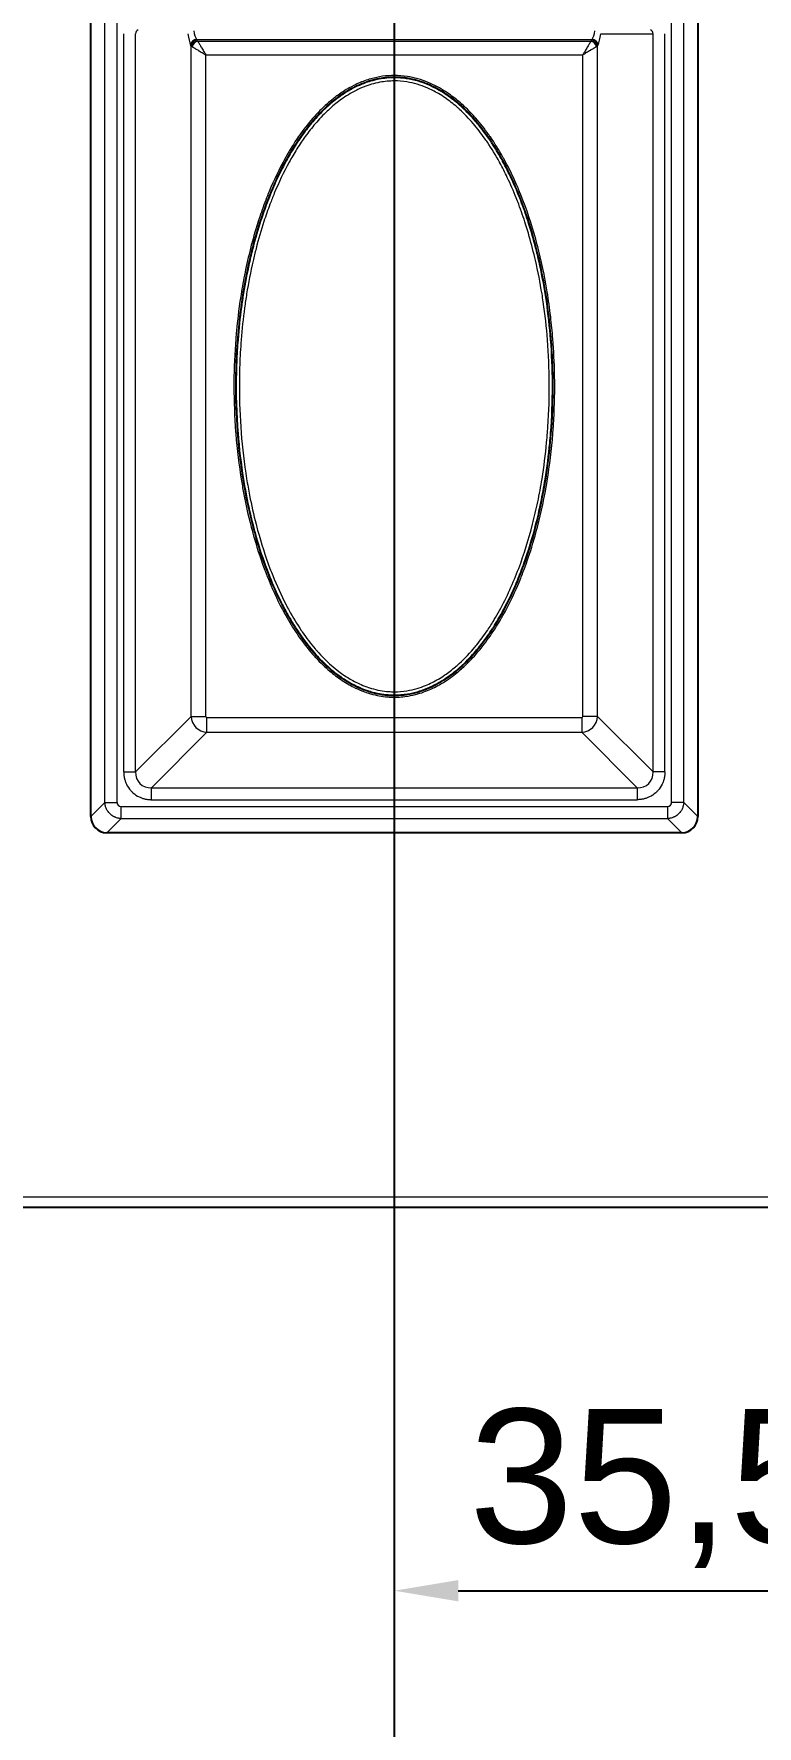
# Model space of a CAD drawing. Header units: millimetres. Extents: x 0 to 1486, y 0 to 1051.
# Drawn here: x 473.8 to 509.1, y 122.6 to 205.4 of the extents above; entities that cross this region are included whole.
import ezdxf

# ---------------------------------------------------------------- set-up
doc = ezdxf.new("R2010")
doc.units = ezdxf.units.MM
doc.header["$LTSCALE"] = 1.25
for name, color, linetype, lineweight, true_color in [('Bemaßungen(DIN)', 7, 'Continuous', 5, 0x262659), ('Sichtbare Kanten(DIN)', 7, 'Continuous', 25, 0x262659), ('Sichtbare tangentiale Kanten(DIN)', 7, 'Continuous', 15, 0x1a1a3e)]:
    doc.layers.add(name, color=color, linetype=linetype, lineweight=lineweight, true_color=true_color)
doc.styles.add('Aktuell-DINGroßer Text', font='arial.ttf')
doc.dimstyles.new('STANDARD-DIN', dxfattribs={"dimscale": 1.25, "dimtxt": 5.25, "dimasz": 2.5, "dimexe": 3.175, "dimexo": 0, "dimgap": 0.8, "dimtad": 1, "dimrnd": 1e-08, "dimtxsty": 'Aktuell-DINGroßer Text', "dimcen": 0.09, "dimdle": 10, "dimclrd": 256, "dimclre": 256, "dimclrt": 256, "dimazin": 2, "dimtfac": 0.666667, "dimtmove": 0, "dimatfit": 3, "dimfxl": 1, "dimtolj": 1, "dimlwd": 25, "dimlwe": 25, "dimarcsym": 0})

# ---------------------------------------------------------------- blocks, each defined once
blk = doc.blocks.new('_DotSmall')
at = {"color": 0, "linetype": 'ByBlock', "const_width": 0.5}
blk.add_lwpolyline([(-0.0625, 0, 1), (0.0625, 0, 1)], format="xyb", close=True, dxfattribs=at)
blk = doc.blocks.new('*D98')
at = {"layer": 'Bemaßungen(DIN)', "color": 250, "linetype": 'Continuous', "lineweight": 25, "true_color": 0x3f3f3f, "transparency": 16777216}
for p, q in [((457.888, 220.033), (457.888, 107.189)), ((491.388, 220.033), (491.388, 107.189)), ((457.888, 111.158), (488.263, 111.158))]:
    blk.add_line(p, q, dxfattribs=at)
at = {"layer": 'Bemaßungen(DIN)', "color": 250, "linetype": 'Continuous', "true_color": 0x3f3f3f, "transparency": 16777216}
blk.add_solid([(488.263, 111.679), (488.263, 110.637), (491.388, 111.158)], dxfattribs=at)
at = {"layer": 'Defpoints', "color": 0, "linetype": 'Continuous', "transparency": 16777216}
for p in [(457.888, 220.033), (491.388, 220.033), (491.388, 111.158)]:
    blk.add_point(p, dxfattribs=at)
at = {"layer": 'Bemaßungen(DIN)', "color": 250, "linetype": 'Continuous', "lineweight": 25, "true_color": 0x3f3f3f, "transparency": 16777216, "xscale": 3.125, "yscale": 3.125, "zscale": 3.125, "rotation": 180}
blk.add_blockref('_DotSmall', (457.888, 111.158), dxfattribs=at)
at = {"layer": 'Bemaßungen(DIN)', "color": 179, "linetype": 'Continuous', "lineweight": 25, "true_color": 0x262659, "transparency": 16777216, "insert": (460.557, 120.046), "char_height": 6.5625, "attachment_point": 1, "style": 'Aktuell-DINGroßer Text'}
blk.add_mtext('\\A1;33,5{\\H4.375;±0,1}', dxfattribs=at)
blk = doc.blocks.new('*D99')
at = {"layer": 'Bemaßungen(DIN)', "color": 250, "linetype": 'Continuous', "lineweight": 25, "true_color": 0x3f3f3f, "transparency": 16777216}
for p, q in [((491.388, 220.033), (491.388, 125.281)), ((526.888, 220.033), (526.888, 125.281)), ((494.513, 129.25), (523.763, 129.25))]:
    blk.add_line(p, q, dxfattribs=at)
at = {"layer": 'Bemaßungen(DIN)', "color": 250, "linetype": 'Continuous', "true_color": 0x3f3f3f, "transparency": 16777216}
for points in [[(494.513, 129.77), (494.513, 128.729), (491.388, 129.25)], [(523.763, 129.77), (523.763, 128.729), (526.888, 129.25)]]:
    blk.add_solid(points, dxfattribs=at)
at = {"layer": 'Defpoints', "color": 0, "linetype": 'Continuous', "transparency": 16777216}
for p in [(491.388, 220.033), (526.888, 220.033), (526.888, 129.25)]:
    blk.add_point(p, dxfattribs=at)
at = {"layer": 'Bemaßungen(DIN)', "color": 179, "linetype": 'Continuous', "lineweight": 25, "true_color": 0x262659, "transparency": 16777216, "insert": (495.045, 138.137), "char_height": 6.5625, "attachment_point": 1, "style": 'Aktuell-DINGroßer Text'}
blk.add_mtext('\\A1;35,5{\\H4.375;±0,1}', dxfattribs=at)

msp = doc.modelspace()

# ---------------------------------------------------------------- linework, layer by layer
at = {"layer": 'Sichtbare Kanten(DIN)'}
for p, q in [((476.538, 167.096), (476.538, 280.22)), ((506.238, 280.22), (506.238, 167.096)), ((505.45, 166.308), (477.326, 166.308)), ((209.138, 148.008), (1081.138, 148.008))]:
    msp.add_line(p, q, dxfattribs=at)
for centre, major_axis in [((477.351, 167.12), (-0.583, -0.583)), ((505.426, 167.12), (0.583, -0.583))]:
    msp.add_ellipse(centre, major_axis=major_axis, ratio=0.970288, start_param=5.512866, end_param=7.053504, dxfattribs=at)
at = {"layer": 'Sichtbare tangentiale Kanten(DIN)'}
for p, q in [((477.232, 167.79), (477.232, 279.527)), ((477.823, 167.79), (477.823, 279.527)), ((504.954, 167.79), (504.954, 279.527)), ((505.545, 167.79), (505.545, 279.527)), ((478.151, 169.279), (478.151, 205.361)), ((478.733, 169.279), (478.733, 205.361)), ((501.489, 205.361), (504.044, 205.361)), ((504.044, 169.279), (504.044, 205.361)), ((504.626, 169.279), (504.626, 205.361)), ((481.445, 204.778), (481.423, 204.82)), ((481.445, 171.991), (481.445, 204.778)), ((481.714, 205.09), (501.062, 205.09)), ((481.736, 205.047), (481.714, 205.09)), ((481.768, 205.004), (501.008, 205.004)), ((501.041, 205.047), (501.062, 205.09)), ((501.332, 204.778), (501.353, 204.82)), ((501.332, 171.991), (501.332, 204.778)), ((482.172, 204.33), (500.604, 204.33)), ((482.172, 171.991), (482.172, 204.33)), ((500.604, 171.991), (500.604, 204.33)), ((491.388, 203.325), (491.388, 203.249)), ((491.388, 203.249), (491.388, 203.213)), ((491.388, 203.213), (491.388, 203.059)), ((478.733, 169.279), (481.445, 171.991)), ((481.445, 171.991), (482.172, 171.991)), ((482.221, 171.942), (500.556, 171.942)), ((482.221, 171.215), (482.221, 171.942)), ((500.556, 171.942), (500.556, 171.215)), ((501.332, 171.991), (500.604, 171.991)), ((504.044, 169.279), (501.332, 171.991)), ((479.509, 168.503), (482.221, 171.215)), ((482.221, 171.215), (500.556, 171.215)), ((503.267, 168.503), (500.556, 171.215)), ((478.151, 169.279), (478.733, 169.279)), ((504.626, 169.279), (504.044, 169.279)), ((479.509, 167.921), (479.509, 168.503)), ((479.509, 168.503), (503.267, 168.503)), ((503.267, 168.503), (503.267, 167.921)), ((476.538, 167.096), (477.232, 167.79)), ((477.232, 167.79), (477.823, 167.79)), ((478.02, 167.593), (504.757, 167.593)), ((478.02, 167.002), (478.02, 167.593)), ((479.509, 167.921), (503.267, 167.921)), ((504.757, 167.593), (504.757, 167.002)), ((505.545, 167.79), (504.954, 167.79)), ((506.238, 167.096), (505.545, 167.79)), ((477.326, 166.308), (478.02, 167.002)), ((478.02, 167.002), (504.757, 167.002)), ((505.45, 166.308), (504.757, 167.002)), ((209.138, 148.508), (1081.138, 148.508))]:
    msp.add_line(p, q, dxfattribs=at)
for centre, major_axis, ratio, start_param, end_param in [((479.027, 205.361), (0.294, 0), 0.850826, 2.198862, 3.141444), ((481.554, 205.895), (-0.001, 1.197), 0.249407, 2.033422, 2.685728), ((481.846, 205.898), (0, 0.9), 0.332438, 2.027023, 2.68632), ((500.931, 205.898), (0, 0.9), 0.332438, 3.596865, 4.256163), ((501.223, 205.895), (0.001, 1.197), 0.249407, 3.597457, 4.249764), ((503.75, 205.361), (-0.294, 0), 0.850826, 3.141742, 4.084323), ((481.714, 204.82), (-0.267, -0.136), 0.876427, 4.292601, 5.756816), ((481.736, 204.778), (-0.267, -0.136), 0.876427, 4.292601, 5.756816), ((482.226, 204.831), (-0.803, 0), 0.281851, 0.234549, 0.438861), ((481.768, 204.734), (-0.212, -0.212), 0.822157, 4.024283, 5.400495), ((482.261, 205.099), (-0.539, 0), 0.439726, 0.219686, 0.413587), ((500.515, 205.099), (0.539, 0), 0.439726, 5.869599, 6.063499), ((501.008, 204.734), (0.212, -0.212), 0.822157, 0.88269, 2.258902), ((501.041, 204.778), (0.267, -0.136), 0.876427, 0.526369, 1.990584), ((501.062, 204.82), (0.267, -0.136), 0.876427, 0.526369, 1.990584), ((500.551, 204.831), (0.803, 0), 0.281851, 5.844325, 6.048636), ((482.224, 171.994), (0.566, -0.566), 0.950188, 3.956104, 5.468674), ((482.224, 171.994), (0.0375, 0.0375), 0.943242, 2.385308, 3.897877), ((500.553, 171.994), (-0.566, -0.566), 0.950188, 0.814511, 2.327081), ((500.553, 171.994), (-0.0375, 0.0375), 0.943242, 2.385308, 3.897877), ((479.593, 169.363), (0.65, 0.65), 0.870843, 2.385491, 3.897694), ((503.183, 169.363), (-0.65, 0.65), 0.870843, 2.385491, 3.897694), ((478.026, 167.796), (-0.146, -0.146), 0.970883, 5.512439, 7.053932), ((504.751, 167.796), (-0.146, 0.146), 0.970883, 2.370846, 3.912339)]:
    msp.add_ellipse(centre, major_axis=major_axis, ratio=ratio, start_param=start_param, end_param=end_param, dxfattribs=at)
for points, knots in [([(481.499, 204.734), (481.508, 204.729), (481.517, 204.723), (481.528, 204.717), (481.538, 204.711), (481.549, 204.705), (481.56, 204.698), (481.579, 204.687), (481.599, 204.675), (481.62, 204.662), (481.624, 204.66), (481.628, 204.657), (481.632, 204.654), (481.675, 204.629), (481.722, 204.601), (481.77, 204.572), (481.78, 204.566), (481.79, 204.56), (481.799, 204.554), (481.858, 204.519), (481.92, 204.482), (481.982, 204.444), (482.014, 204.425), (482.045, 204.407), (482.077, 204.387), (482.093, 204.378), (482.109, 204.368), (482.125, 204.359), (482.14, 204.349), (482.156, 204.34), (482.172, 204.33)], [0, 0, 0, 0, 0.0583903, 0.0583903, 0.0583903, 0.1166231, 0.1166231, 0.1166231, 0.213731, 0.213731, 0.213731, 0.233069, 0.233069, 0.233069, 0.4274621, 0.4274621, 0.4274621, 0.4661163, 0.4661163, 0.4661163, 0.6989275, 0.6989275, 0.6989275, 0.8156207, 0.8156207, 0.8156207, 0.8739806, 0.8739806, 0.8739806, 0.9322842, 0.9322842, 0.9322842, 0.9322842]), ([(481.768, 205.004), (481.774, 204.995), (481.779, 204.985), (481.785, 204.975), (481.792, 204.965), (481.798, 204.954), (481.805, 204.943), (481.816, 204.924), (481.828, 204.904), (481.841, 204.883), (481.843, 204.879), (481.846, 204.874), (481.848, 204.87), (481.874, 204.827), (481.902, 204.781), (481.931, 204.732), (481.937, 204.723), (481.943, 204.713), (481.949, 204.703), (481.984, 204.644), (482.021, 204.583), (482.058, 204.52), (482.077, 204.489), (482.096, 204.457), (482.115, 204.426), (482.125, 204.41), (482.134, 204.394), (482.144, 204.378), (482.153, 204.362), (482.163, 204.346), (482.172, 204.33)], [0, 0, 0, 0, 0.0583903, 0.0583903, 0.0583903, 0.1166231, 0.1166231, 0.1166231, 0.213731, 0.213731, 0.213731, 0.233069, 0.233069, 0.233069, 0.4274621, 0.4274621, 0.4274621, 0.4661163, 0.4661163, 0.4661163, 0.6989275, 0.6989275, 0.6989275, 0.8156207, 0.8156207, 0.8156207, 0.8739806, 0.8739806, 0.8739806, 0.9322842, 0.9322842, 0.9322842, 0.9322842]), ([(501.008, 205.004), (501.003, 204.995), (500.997, 204.985), (500.991, 204.975), (500.985, 204.965), (500.978, 204.954), (500.972, 204.943), (500.961, 204.924), (500.949, 204.904), (500.936, 204.883), (500.933, 204.879), (500.931, 204.874), (500.928, 204.87), (500.903, 204.827), (500.875, 204.781), (500.845, 204.732), (500.84, 204.723), (500.834, 204.713), (500.828, 204.703), (500.792, 204.644), (500.756, 204.583), (500.718, 204.52), (500.699, 204.489), (500.68, 204.457), (500.661, 204.426), (500.652, 204.41), (500.642, 204.394), (500.633, 204.378), (500.623, 204.362), (500.614, 204.346), (500.604, 204.33)], [0, 0, 0, 0, 0.0583903, 0.0583903, 0.0583903, 0.1166231, 0.1166231, 0.1166231, 0.2137311, 0.2137311, 0.2137311, 0.233069, 0.233069, 0.233069, 0.4274621, 0.4274621, 0.4274621, 0.4661163, 0.4661163, 0.4661163, 0.6989275, 0.6989275, 0.6989275, 0.8156207, 0.8156207, 0.8156207, 0.8739806, 0.8739806, 0.8739806, 0.9322842, 0.9322842, 0.9322842, 0.9322842]), ([(501.278, 204.734), (501.269, 204.729), (501.259, 204.723), (501.249, 204.717), (501.239, 204.711), (501.228, 204.705), (501.217, 204.698), (501.198, 204.687), (501.178, 204.675), (501.157, 204.662), (501.153, 204.66), (501.148, 204.657), (501.144, 204.654), (501.101, 204.629), (501.055, 204.601), (501.006, 204.572), (500.997, 204.566), (500.987, 204.56), (500.977, 204.554), (500.918, 204.519), (500.857, 204.482), (500.794, 204.444), (500.763, 204.425), (500.731, 204.407), (500.7, 204.387), (500.684, 204.378), (500.668, 204.368), (500.652, 204.359), (500.636, 204.349), (500.62, 204.34), (500.604, 204.33)], [0, 0, 0, 0, 0.0583903, 0.0583903, 0.0583903, 0.1166231, 0.1166231, 0.1166231, 0.2137311, 0.2137311, 0.2137311, 0.233069, 0.233069, 0.233069, 0.4274621, 0.4274621, 0.4274621, 0.4661163, 0.4661163, 0.4661163, 0.6989275, 0.6989275, 0.6989275, 0.8156207, 0.8156207, 0.8156207, 0.8739806, 0.8739806, 0.8739806, 0.9322842, 0.9322842, 0.9322842, 0.9322842]), ([(491.388, 203.325), (491.601, 203.325), (491.815, 203.308), (492.025, 203.275), (492.197, 203.248), (492.367, 203.211), (492.534, 203.164), (492.71, 203.114), (492.882, 203.054), (493.051, 202.984), (493.24, 202.905), (493.423, 202.815), (493.601, 202.715), (493.733, 202.64), (493.863, 202.56), (493.989, 202.475), (494.183, 202.343), (494.37, 202.2), (494.549, 202.049), (494.641, 201.971), (494.73, 201.891), (494.817, 201.81), (495.012, 201.627), (495.198, 201.435), (495.374, 201.234), (495.598, 200.98), (495.807, 200.714), (496.003, 200.438), (496.031, 200.398), (496.059, 200.358), (496.087, 200.318), (496.307, 200), (496.511, 199.671), (496.7, 199.334), (496.725, 199.29), (496.75, 199.246), (496.774, 199.202), (496.935, 198.907), (497.086, 198.606), (497.228, 198.301), (497.391, 197.948), (497.542, 197.59), (497.681, 197.227), (497.956, 196.512), (498.187, 195.78), (498.381, 195.04), (498.383, 195.034), (498.384, 195.028), (498.386, 195.022), (498.582, 194.273), (498.74, 193.515), (498.865, 192.751), (498.932, 192.346), (498.989, 191.939), (499.037, 191.531), (499.079, 191.171), (499.115, 190.809), (499.143, 190.447), (499.189, 189.868), (499.218, 189.287), (499.229, 188.706), (499.233, 188.513), (499.235, 188.321), (499.235, 188.129), (499.235, 187.408), (499.209, 186.688), (499.156, 185.97), (499.152, 185.917), (499.148, 185.863), (499.144, 185.81), (499.082, 185.039), (498.99, 184.27), (498.865, 183.506), (498.864, 183.498), (498.863, 183.49), (498.861, 183.483), (498.737, 182.727), (498.58, 181.976), (498.386, 181.236), (498.337, 181.049), (498.286, 180.863), (498.233, 180.678), (498.071, 180.12), (497.888, 179.568), (497.679, 179.026), (497.644, 178.933), (497.607, 178.84), (497.57, 178.747), (497.318, 178.122), (497.031, 177.511), (496.701, 176.923), (496.656, 176.845), (496.611, 176.767), (496.566, 176.689), (496.415, 176.434), (496.256, 176.183), (496.087, 175.939), (495.989, 175.798), (495.887, 175.658), (495.783, 175.522), (495.652, 175.351), (495.516, 175.185), (495.374, 175.023), (495.189, 174.813), (494.995, 174.611), (494.789, 174.421), (494.711, 174.349), (494.631, 174.278), (494.549, 174.209), (494.329, 174.023), (494.097, 173.85), (493.854, 173.695), (493.771, 173.642), (493.686, 173.591), (493.601, 173.543), (493.382, 173.419), (493.154, 173.311), (492.919, 173.221), (492.793, 173.173), (492.664, 173.13), (492.534, 173.093), (492.379, 173.049), (492.221, 173.014), (492.063, 172.988), (491.84, 172.951), (491.614, 172.932), (491.388, 172.932), (491.277, 172.932), (491.166, 172.937), (491.055, 172.946), (490.781, 172.968), (490.508, 173.018), (490.243, 173.093), (490.238, 173.094), (490.234, 173.096), (490.229, 173.097), (489.937, 173.18), (489.654, 173.294), (489.383, 173.431), (489.313, 173.467), (489.244, 173.504), (489.176, 173.543), (488.944, 173.674), (488.721, 173.822), (488.509, 173.983), (488.413, 174.056), (488.319, 174.131), (488.227, 174.209), (487.992, 174.408), (487.77, 174.623), (487.56, 174.848), (487.507, 174.906), (487.454, 174.964), (487.402, 175.023), (487.147, 175.314), (486.91, 175.621), (486.69, 175.939), (486.67, 175.968), (486.65, 175.997), (486.631, 176.026), (486.433, 176.317), (486.248, 176.617), (486.076, 176.923), (486.02, 177.022), (485.966, 177.121), (485.913, 177.221), (485.638, 177.739), (485.395, 178.273), (485.179, 178.818), (485.151, 178.887), (485.124, 178.956), (485.097, 179.026), (484.889, 179.568), (484.705, 180.12), (484.544, 180.678), (484.49, 180.863), (484.439, 181.049), (484.39, 181.236), (484.223, 181.875), (484.083, 182.521), (483.968, 183.172), (483.948, 183.283), (483.929, 183.395), (483.911, 183.506), (483.786, 184.27), (483.694, 185.039), (483.633, 185.81), (483.631, 185.838), (483.628, 185.867), (483.626, 185.895), (483.57, 186.638), (483.542, 187.383), (483.542, 188.129), (483.542, 188.2), (483.542, 188.27), (483.542, 188.341), (483.547, 189.044), (483.577, 189.747), (483.633, 190.447), (483.643, 190.578), (483.654, 190.708), (483.667, 190.838), (483.726, 191.478), (483.807, 192.117), (483.911, 192.751), (483.971, 193.114), (484.038, 193.477), (484.113, 193.837), (484.196, 194.234), (484.288, 194.629), (484.39, 195.022), (484.502, 195.448), (484.626, 195.872), (484.763, 196.291), (484.866, 196.607), (484.978, 196.921), (485.097, 197.231), (485.152, 197.373), (485.208, 197.514), (485.266, 197.654), (485.497, 198.214), (485.757, 198.761), (486.052, 199.29), (486.06, 199.305), (486.068, 199.319), (486.076, 199.334), (486.266, 199.671), (486.469, 200), (486.69, 200.318), (486.699, 200.332), (486.709, 200.346), (486.719, 200.36), (486.931, 200.663), (487.158, 200.956), (487.402, 201.234), (487.531, 201.38), (487.664, 201.522), (487.803, 201.659), (487.939, 201.794), (488.081, 201.924), (488.227, 202.049), (488.359, 202.161), (488.496, 202.268), (488.636, 202.369), (488.81, 202.494), (488.99, 202.61), (489.175, 202.715), (489.325, 202.799), (489.48, 202.877), (489.637, 202.946), (489.834, 203.032), (490.036, 203.105), (490.243, 203.164), (490.615, 203.269), (491.002, 203.325), (491.388, 203.325)], [0, 0, 0, 0, 0.639708, 0.639708, 0.639708, 1.160348, 1.160348, 1.160348, 1.708499, 1.708499, 1.708499, 2.321068, 2.321068, 2.321068, 2.777127, 2.777127, 2.777127, 3.481707, 3.481707, 3.481707, 3.840961, 3.840961, 3.840961, 4.642216, 4.642216, 4.642216, 5.656868, 5.656868, 5.656868, 5.802986, 5.802986, 5.802986, 6.963587, 6.963587, 6.963587, 7.114552, 7.114552, 7.114552, 8.124051, 8.124051, 8.124051, 9.289556, 9.289556, 9.289556, 11.587453, 11.587453, 11.587453, 11.605982, 11.605982, 11.605982, 13.927144, 13.927144, 13.927144, 15.159529, 15.159529, 15.159529, 16.248341, 16.248341, 16.248341, 17.992352, 17.992352, 17.992352, 18.569576, 18.569576, 18.569576, 20.730291, 20.730291, 20.730291, 20.890769, 20.890769, 20.890769, 23.211965, 23.211965, 23.211965, 23.235727, 23.235727, 23.235727, 25.53318, 25.53318, 25.53318, 26.112017, 26.112017, 26.112017, 27.854377, 27.854377, 27.854377, 28.153739, 28.153739, 28.153739, 30.175566, 30.175566, 30.175566, 30.445968, 30.445968, 30.445968, 31.33622, 31.33622, 31.33622, 31.85246, 31.85246, 31.85246, 32.496894, 32.496894, 32.496894, 33.336993, 33.336993, 33.336993, 33.657412, 33.657412, 33.657412, 34.522413, 34.522413, 34.522413, 34.818036, 34.818036, 34.818036, 35.57249, 35.57249, 35.57249, 35.978641, 35.978641, 35.978641, 36.46173, 36.46173, 36.46173, 37.139135, 37.139135, 37.139135, 37.472442, 37.472442, 37.472442, 38.299742, 38.299742, 38.299742, 38.313597, 38.313597, 38.313597, 39.224503, 39.224503, 39.224503, 39.460285, 39.460285, 39.460285, 40.259784, 40.259784, 40.259784, 40.620853, 40.620853, 40.620853, 41.545701, 41.545701, 41.545701, 41.781511, 41.781511, 41.781511, 42.942132, 42.942132, 42.942132, 43.047049, 43.047049, 43.047049, 44.102719, 44.102719, 44.102719, 44.442229, 44.442229, 44.442229, 46.200033, 46.200033, 46.200033, 46.423921, 46.423921, 46.423921, 48.166433, 48.166433, 48.166433, 48.745108, 48.745108, 48.745108, 50.727284, 50.727284, 50.727284, 51.066318, 51.066318, 51.066318, 53.387519, 53.387519, 53.387519, 53.473034, 53.473034, 53.473034, 55.708716, 55.708716, 55.708716, 55.921312, 55.921312, 55.921312, 58.029915, 58.029915, 58.029915, 58.421576, 58.421576, 58.421576, 60.351166, 60.351166, 60.351166, 61.455449, 61.455449, 61.455449, 62.672368, 62.672368, 62.672368, 63.995258, 63.995258, 63.995258, 64.993535, 64.993535, 64.993535, 65.448701, 65.448701, 65.448701, 67.264643, 67.264643, 67.264643, 67.314699, 67.314699, 67.314699, 68.475297, 68.475297, 68.475297, 68.525889, 68.525889, 68.525889, 69.636002, 69.636002, 69.636002, 70.220476, 70.220476, 70.220476, 70.796631, 70.796631, 70.796631, 71.316647, 71.316647, 71.316647, 71.957253, 71.957253, 71.957253, 72.473802, 72.473802, 72.473802, 73.117889, 73.117889, 73.117889, 74.278288, 74.278288, 74.278288, 74.278288]), ([(491.388, 203.249), (491.65, 203.249), (492.209, 203.193), (493.083, 202.923), (493.962, 202.439), (494.811, 201.748), (495.571, 200.92), (496.202, 200.037), (496.935, 198.801), (497.672, 197.157), (498.297, 195.172), (498.715, 193.286), (499.029, 191.196), (499.195, 188.752), (499.122, 185.897), (498.782, 183.2), (498.224, 180.794), (497.507, 178.683), (496.664, 176.92), (495.706, 175.491), (494.801, 174.488), (493.869, 173.754), (492.98, 173.295), (492.047, 173.027), (491.065, 172.973), (490.144, 173.173), (489.39, 173.496), (488.76, 173.875), (488.158, 174.351), (487.554, 174.946), (486.985, 175.635), (486.444, 176.429), (485.839, 177.483), (485.195, 178.899), (484.556, 180.789), (484.005, 183.145), (483.674, 185.714), (483.585, 188.367), (483.713, 190.938), (484.09, 193.59), (484.682, 195.915), (485.383, 197.801), (485.994, 199.068), (486.61, 200.087), (487.183, 200.882), (487.908, 201.694), (488.733, 202.387), (489.683, 202.92), (490.551, 203.193), (491.141, 203.249), (491.388, 203.249)], [0, 0, 0, 0, 0.801473, 1.708499, 2.777127, 3.840961, 5.018658, 6.172353, 7.114552, 9.351003, 11.587453, 13.373491, 15.159529, 17.94491, 20.730291, 23.740723, 26.112017, 28.153739, 30.445968, 31.987116, 33.336993, 34.522413, 35.57249, 36.368743, 37.472442, 38.554664, 39.224503, 39.965544, 40.78815, 41.545701, 42.532728, 43.487478, 44.442229, 46.200033, 48.166433, 50.445565, 53.473034, 55.947305, 58.421576, 61.208417, 63.995258, 65.629951, 67.264643, 68.228999, 69.222094, 70.220476, 71.519846, 72.473802, 73.523577, 74.278288, 74.278288, 74.278288, 74.278288]), ([(491.388, 203.213), (491.781, 203.213), (492.174, 203.152), (492.55, 203.042), (492.72, 202.992), (492.887, 202.931), (493.05, 202.862), (493.246, 202.778), (493.437, 202.681), (493.621, 202.574), (493.736, 202.506), (493.849, 202.434), (493.959, 202.359), (494.169, 202.215), (494.37, 202.057), (494.561, 201.89), (494.603, 201.853), (494.646, 201.815), (494.687, 201.777), (494.93, 201.554), (495.158, 201.316), (495.371, 201.066), (495.432, 200.995), (495.492, 200.923), (495.551, 200.85), (495.733, 200.623), (495.904, 200.389), (496.066, 200.149), (496.116, 200.075), (496.165, 200), (496.214, 199.925), (496.372, 199.678), (496.522, 199.425), (496.664, 199.168), (496.671, 199.155), (496.678, 199.142), (496.686, 199.128), (496.841, 198.844), (496.986, 198.554), (497.122, 198.261), (497.286, 197.909), (497.436, 197.552), (497.575, 197.19), (497.588, 197.156), (497.601, 197.121), (497.614, 197.086), (497.738, 196.759), (497.852, 196.429), (497.958, 196.096), (498.083, 195.703), (498.197, 195.306), (498.3, 194.907), (498.36, 194.673), (498.416, 194.438), (498.469, 194.202), (498.583, 193.695), (498.681, 193.185), (498.764, 192.672), (498.785, 192.54), (498.806, 192.408), (498.825, 192.275), (498.916, 191.655), (498.985, 191.032), (499.034, 190.407), (499.089, 189.702), (499.118, 188.994), (499.122, 188.287), (499.122, 188.234), (499.122, 188.181), (499.122, 188.129), (499.122, 187.368), (499.093, 186.608), (499.034, 185.85), (499.021, 185.685), (499.006, 185.519), (498.991, 185.353), (498.934, 184.762), (498.859, 184.172), (498.764, 183.585), (498.703, 183.205), (498.633, 182.825), (498.554, 182.448), (498.478, 182.08), (498.393, 181.714), (498.3, 181.35), (498.138, 180.722), (497.95, 180.099), (497.731, 179.488), (497.693, 179.382), (497.654, 179.276), (497.614, 179.171), (497.51, 178.895), (497.399, 178.621), (497.281, 178.349), (497.096, 177.925), (496.894, 177.507), (496.67, 177.101), (496.668, 177.097), (496.666, 177.093), (496.664, 177.089), (496.528, 176.842), (496.385, 176.6), (496.233, 176.362), (496.178, 176.277), (496.123, 176.192), (496.066, 176.109), (495.902, 175.866), (495.728, 175.629), (495.544, 175.399), (495.487, 175.329), (495.429, 175.26), (495.371, 175.191), (495.164, 174.949), (494.944, 174.718), (494.71, 174.501), (494.661, 174.456), (494.611, 174.411), (494.561, 174.367), (494.366, 174.197), (494.162, 174.038), (493.948, 173.892), (493.841, 173.819), (493.732, 173.75), (493.621, 173.684), (493.527, 173.63), (493.432, 173.578), (493.336, 173.529), (493.13, 173.425), (492.918, 173.335), (492.699, 173.262), (492.65, 173.245), (492.6, 173.23), (492.55, 173.215), (492.378, 173.164), (492.203, 173.124), (492.026, 173.096), (491.815, 173.062), (491.602, 173.045), (491.388, 173.045), (491.29, 173.045), (491.191, 173.048), (491.093, 173.056), (490.799, 173.078), (490.508, 173.132), (490.226, 173.215), (490.21, 173.22), (490.193, 173.225), (490.177, 173.23), (489.839, 173.334), (489.515, 173.479), (489.21, 173.653), (489.192, 173.663), (489.174, 173.674), (489.156, 173.684), (488.955, 173.802), (488.763, 173.932), (488.578, 174.072), (488.454, 174.166), (488.333, 174.265), (488.216, 174.367), (488.148, 174.426), (488.082, 174.487), (488.016, 174.548), (487.801, 174.751), (487.598, 174.966), (487.407, 175.19), (487.176, 175.46), (486.962, 175.742), (486.762, 176.033), (486.745, 176.058), (486.727, 176.083), (486.71, 176.109), (486.601, 176.27), (486.496, 176.435), (486.394, 176.602), (486.297, 176.762), (486.203, 176.925), (486.113, 177.089), (486.01, 177.275), (485.912, 177.463), (485.818, 177.653), (485.629, 178.036), (485.457, 178.426), (485.298, 178.821), (485.252, 178.937), (485.206, 179.054), (485.162, 179.171), (484.964, 179.696), (484.789, 180.229), (484.635, 180.768), (484.58, 180.961), (484.527, 181.155), (484.477, 181.35), (484.356, 181.819), (484.25, 182.292), (484.158, 182.767), (484.105, 183.039), (484.056, 183.312), (484.012, 183.585), (483.891, 184.336), (483.802, 185.092), (483.742, 185.85), (483.722, 186.106), (483.706, 186.363), (483.693, 186.619), (483.667, 187.122), (483.654, 187.625), (483.654, 188.129), (483.654, 188.522), (483.662, 188.916), (483.678, 189.31), (483.692, 189.676), (483.714, 190.042), (483.743, 190.407), (483.784, 190.937), (483.84, 191.465), (483.911, 191.991), (483.942, 192.219), (483.976, 192.446), (484.012, 192.672), (484.092, 193.163), (484.185, 193.651), (484.292, 194.136), (484.35, 194.394), (484.411, 194.651), (484.477, 194.907), (484.592, 195.355), (484.721, 195.8), (484.865, 196.24), (484.957, 196.524), (485.056, 196.806), (485.162, 197.086), (485.193, 197.169), (485.225, 197.251), (485.258, 197.334), (485.4, 197.694), (485.553, 198.051), (485.72, 198.402), (485.844, 198.661), (485.974, 198.917), (486.113, 199.168), (486.169, 199.27), (486.226, 199.371), (486.285, 199.472), (486.414, 199.692), (486.549, 199.909), (486.692, 200.122), (486.698, 200.131), (486.704, 200.14), (486.71, 200.149), (486.847, 200.352), (486.991, 200.551), (487.143, 200.745), (487.228, 200.854), (487.315, 200.961), (487.405, 201.067), (487.594, 201.287), (487.793, 201.498), (488.004, 201.698), (488.074, 201.763), (488.144, 201.828), (488.216, 201.89), (488.399, 202.051), (488.591, 202.202), (488.792, 202.341), (488.91, 202.423), (489.031, 202.501), (489.155, 202.574), (489.325, 202.673), (489.5, 202.763), (489.68, 202.842), (489.857, 202.92), (490.04, 202.987), (490.226, 203.042), (490.367, 203.083), (490.51, 203.118), (490.654, 203.144), (490.896, 203.189), (491.142, 203.213), (491.388, 203.213)], [0, 0, 0, 0, 1.13436, 1.13436, 1.13436, 1.648132, 1.648132, 1.648132, 2.268893, 2.268893, 2.268893, 2.658644, 2.658644, 2.658644, 3.403508, 3.403508, 3.403508, 3.570243, 3.570243, 3.570243, 4.538009, 4.538009, 4.538009, 4.814995, 4.814995, 4.814995, 5.672522, 5.672522, 5.672522, 5.936787, 5.936787, 5.936787, 6.807049, 6.807049, 6.807049, 6.85221, 6.85221, 6.85221, 7.813767, 7.813767, 7.813767, 8.965202, 8.965202, 8.965202, 9.076064, 9.076064, 9.076064, 10.116636, 10.116636, 10.116636, 11.345066, 11.345066, 11.345066, 12.065149, 12.065149, 12.065149, 13.614093, 13.614093, 13.614093, 14.013663, 14.013663, 14.013663, 15.88308, 15.88308, 15.88308, 17.995019, 17.995019, 17.995019, 18.152131, 18.152131, 18.152131, 20.421151, 20.421151, 20.421151, 20.917399, 20.917399, 20.917399, 22.690238, 22.690238, 22.690238, 23.83978, 23.83978, 23.83978, 24.959232, 24.959232, 24.959232, 26.893631, 26.893631, 26.893631, 27.228211, 27.228211, 27.228211, 28.107348, 28.107348, 28.107348, 29.483886, 29.483886, 29.483886, 29.497213, 29.497213, 29.497213, 30.332062, 30.332062, 30.332062, 30.631736, 30.631736, 30.631736, 31.500075, 31.500075, 31.500075, 31.766262, 31.766262, 31.766262, 32.704434, 32.704434, 32.704434, 32.900755, 32.900755, 32.900755, 33.658217, 33.658217, 33.658217, 34.035302, 34.035302, 34.035302, 34.350766, 34.350766, 34.350766, 35.019428, 35.019428, 35.019428, 35.169775, 35.169775, 35.169775, 35.688089, 35.688089, 35.688089, 36.304253, 36.304253, 36.304253, 36.588432, 36.588432, 36.588432, 37.438768, 37.438768, 37.438768, 37.488776, 37.488776, 37.488776, 38.512582, 38.512582, 38.512582, 38.573276, 38.573276, 38.573276, 39.250927, 39.250927, 39.250927, 39.707763, 39.707763, 39.707763, 39.971507, 39.971507, 39.971507, 40.840853, 40.840853, 40.840853, 41.886498, 41.886498, 41.886498, 41.976802, 41.976802, 41.976802, 42.555048, 42.555048, 42.555048, 43.111289, 43.111289, 43.111289, 43.74126, 43.74126, 43.74126, 45.007841, 45.007841, 45.007841, 45.380295, 45.380295, 45.380295, 47.050279, 47.050279, 47.050279, 47.649332, 47.649332, 47.649332, 49.092716, 49.092716, 49.092716, 49.918292, 49.918292, 49.918292, 52.18734, 52.18734, 52.18734, 52.954306, 52.954306, 52.954306, 54.456398, 54.456398, 54.456398, 55.632024, 55.632024, 55.632024, 56.72542, 56.72542, 56.72542, 58.309742, 58.309742, 58.309742, 58.994445, 58.994445, 58.994445, 60.475949, 60.475949, 60.475949, 61.263459, 61.263459, 61.263459, 62.642156, 62.642156, 62.642156, 63.532468, 63.532468, 63.532468, 63.795658, 63.795658, 63.795658, 64.94916, 64.94916, 64.94916, 65.801482, 65.801482, 65.801482, 66.146102, 66.146102, 66.146102, 66.904062, 66.904062, 66.904062, 66.935983, 66.935983, 66.935983, 67.662022, 67.662022, 67.662022, 68.070543, 68.070543, 68.070543, 68.924954, 68.924954, 68.924954, 69.205049, 69.205049, 69.205049, 69.919449, 69.919449, 69.919449, 70.33964, 70.33964, 70.33964, 70.911285, 70.911285, 70.911285, 71.474241, 71.474241, 71.474241, 71.898749, 71.898749, 71.898749, 72.608523, 72.608523, 72.608523, 72.608523]), ([(491.388, 203.059), (491.595, 203.059), (491.802, 203.042), (492.006, 203.009), (492.175, 202.982), (492.343, 202.944), (492.507, 202.895), (492.671, 202.847), (492.832, 202.788), (492.99, 202.721), (493.18, 202.64), (493.365, 202.546), (493.544, 202.441), (493.656, 202.376), (493.765, 202.306), (493.872, 202.233), (494.077, 202.092), (494.273, 201.938), (494.46, 201.775), (494.502, 201.738), (494.543, 201.701), (494.584, 201.664), (494.818, 201.449), (495.038, 201.219), (495.245, 200.978), (495.248, 200.975), (495.251, 200.971), (495.255, 200.967), (495.449, 200.74), (495.632, 200.502), (495.805, 200.258), (495.85, 200.193), (495.895, 200.129), (495.939, 200.063), (496.151, 199.75), (496.347, 199.426), (496.53, 199.095), (496.537, 199.081), (496.544, 199.068), (496.551, 199.055), (496.68, 198.82), (496.801, 198.581), (496.916, 198.339), (497.073, 198.01), (497.218, 197.676), (497.353, 197.337), (497.393, 197.236), (497.432, 197.134), (497.471, 197.032), (497.594, 196.708), (497.707, 196.38), (497.812, 196.049), (497.937, 195.659), (498.049, 195.265), (498.151, 194.869), (498.201, 194.676), (498.248, 194.483), (498.292, 194.29), (498.418, 193.746), (498.524, 193.198), (498.613, 192.648), (498.634, 192.516), (498.654, 192.385), (498.674, 192.253), (498.764, 191.636), (498.833, 191.017), (498.881, 190.396), (498.936, 189.694), (498.965, 188.99), (498.969, 188.286), (498.969, 188.233), (498.969, 188.181), (498.969, 188.129), (498.969, 187.372), (498.94, 186.616), (498.881, 185.862), (498.869, 185.702), (498.855, 185.542), (498.84, 185.382), (498.783, 184.789), (498.708, 184.198), (498.613, 183.609), (498.552, 183.231), (498.482, 182.854), (498.404, 182.479), (498.328, 182.114), (498.244, 181.75), (498.151, 181.389), (497.963, 180.656), (497.738, 179.933), (497.471, 179.225), (497.204, 178.517), (496.894, 177.825), (496.53, 177.163), (496.448, 177.015), (496.364, 176.868), (496.277, 176.723), (496.169, 176.544), (496.057, 176.368), (495.939, 176.194), (495.777, 175.955), (495.606, 175.721), (495.424, 175.496), (495.369, 175.426), (495.312, 175.358), (495.254, 175.291), (495.008, 175.003), (494.744, 174.731), (494.46, 174.482), (494.434, 174.46), (494.408, 174.438), (494.383, 174.416), (494.216, 174.275), (494.042, 174.141), (493.862, 174.018), (493.758, 173.947), (493.652, 173.88), (493.543, 173.816), (493.341, 173.698), (493.131, 173.593), (492.915, 173.505), (492.781, 173.451), (492.645, 173.403), (492.507, 173.362), (492.341, 173.313), (492.172, 173.274), (492.002, 173.247), (491.799, 173.214), (491.594, 173.198), (491.388, 173.198), (491.298, 173.198), (491.209, 173.201), (491.119, 173.207), (490.832, 173.227), (490.546, 173.28), (490.27, 173.362), (490.254, 173.367), (490.238, 173.371), (490.222, 173.376), (489.974, 173.453), (489.733, 173.552), (489.502, 173.669), (489.411, 173.716), (489.321, 173.765), (489.233, 173.816), (489.038, 173.931), (488.851, 174.057), (488.671, 174.194), (488.549, 174.286), (488.431, 174.382), (488.317, 174.482), (488.067, 174.701), (487.833, 174.937), (487.614, 175.185), (487.583, 175.22), (487.552, 175.255), (487.522, 175.291), (487.296, 175.555), (487.085, 175.833), (486.888, 176.12), (486.871, 176.145), (486.854, 176.169), (486.837, 176.194), (486.625, 176.508), (486.429, 176.831), (486.247, 177.163), (486.194, 177.258), (486.143, 177.354), (486.092, 177.451), (485.851, 177.915), (485.635, 178.392), (485.44, 178.878), (485.394, 178.993), (485.349, 179.109), (485.305, 179.225), (485.074, 179.838), (484.875, 180.462), (484.703, 181.094), (484.677, 181.192), (484.651, 181.29), (484.625, 181.389), (484.505, 181.855), (484.4, 182.324), (484.308, 182.797), (484.255, 183.067), (484.207, 183.338), (484.163, 183.609), (484.043, 184.356), (483.954, 185.108), (483.895, 185.862), (483.836, 186.616), (483.807, 187.372), (483.807, 188.129), (483.807, 188.476), (483.813, 188.824), (483.826, 189.172), (483.84, 189.58), (483.863, 189.988), (483.895, 190.395), (483.936, 190.922), (483.992, 191.447), (484.063, 191.971), (484.094, 192.197), (484.127, 192.423), (484.164, 192.648), (484.251, 193.189), (484.355, 193.727), (484.477, 194.261), (484.524, 194.464), (484.573, 194.667), (484.625, 194.869), (484.74, 195.314), (484.868, 195.755), (485.01, 196.192), (485.102, 196.474), (485.201, 196.754), (485.305, 197.032), (485.373, 197.211), (485.443, 197.388), (485.516, 197.565), (485.732, 198.087), (485.975, 198.599), (486.247, 199.095), (486.302, 199.195), (486.359, 199.295), (486.417, 199.394), (486.55, 199.622), (486.69, 199.845), (486.837, 200.063), (486.901, 200.157), (486.966, 200.251), (487.032, 200.343), (487.187, 200.558), (487.35, 200.766), (487.522, 200.967), (487.707, 201.183), (487.903, 201.391), (488.11, 201.587), (488.177, 201.651), (488.246, 201.714), (488.317, 201.775), (488.496, 201.932), (488.683, 202.08), (488.879, 202.215), (488.994, 202.295), (489.112, 202.371), (489.233, 202.441), (489.397, 202.538), (489.567, 202.625), (489.741, 202.702), (489.913, 202.777), (490.09, 202.842), (490.27, 202.895), (490.405, 202.935), (490.543, 202.968), (490.682, 202.994), (490.915, 203.037), (491.152, 203.059), (491.388, 203.059)], [0, 0, 0, 0, 0.620901, 0.620901, 0.620901, 1.134291, 1.134291, 1.134291, 1.648132, 1.648132, 1.648132, 2.268896, 2.268896, 2.268896, 2.658644, 2.658644, 2.658644, 3.403509, 3.403509, 3.403509, 3.570243, 3.570243, 3.570243, 4.522872, 4.522872, 4.522872, 4.538033, 4.538033, 4.538033, 5.435647, 5.435647, 5.435647, 5.672526, 5.672526, 5.672526, 6.807049, 6.807049, 6.807049, 6.85221, 6.85221, 6.85221, 7.65563, 7.65563, 7.65563, 8.748582, 8.748582, 8.748582, 9.07605, 9.07605, 9.07605, 10.116636, 10.116636, 10.116636, 11.345061, 11.345061, 11.345061, 11.940907, 11.940907, 11.940907, 13.614094, 13.614094, 13.614094, 14.013663, 14.013663, 14.013663, 15.883041, 15.883041, 15.883041, 17.995019, 17.995019, 17.995019, 18.152131, 18.152131, 18.152131, 20.421151, 20.421151, 20.421151, 20.902488, 20.902488, 20.902488, 22.690208, 22.690208, 22.690208, 23.83978, 23.83978, 23.83978, 24.959232, 24.959232, 24.959232, 27.228332, 27.228332, 27.228332, 29.497264, 29.497264, 29.497264, 30.004132, 30.004132, 30.004132, 30.631822, 30.631822, 30.631822, 31.500075, 31.500075, 31.500075, 31.766262, 31.766262, 31.766262, 32.900744, 32.900744, 32.900744, 33.002604, 33.002604, 33.002604, 33.658217, 33.658217, 33.658217, 34.035386, 34.035386, 34.035386, 34.737409, 34.737409, 34.737409, 35.169886, 35.169886, 35.169886, 35.688089, 35.688089, 35.688089, 36.304254, 36.304254, 36.304254, 36.573387, 36.573387, 36.573387, 37.438768, 37.438768, 37.438768, 37.488776, 37.488776, 37.488776, 38.267108, 38.267108, 38.267108, 38.573188, 38.573188, 38.573188, 39.250927, 39.250927, 39.250927, 39.707618, 39.707618, 39.707618, 40.702482, 40.702482, 40.702482, 40.842288, 40.842288, 40.842288, 41.886498, 41.886498, 41.886498, 41.976801, 41.976801, 41.976801, 43.111293, 43.111293, 43.111293, 43.438274, 43.438274, 43.438274, 45.007841, 45.007841, 45.007841, 45.380294, 45.380294, 45.380294, 47.344178, 47.344178, 47.344178, 47.649338, 47.649338, 47.649338, 49.092716, 49.092716, 49.092716, 49.918319, 49.918319, 49.918319, 52.187343, 52.187343, 52.187343, 54.456392, 54.456392, 54.456392, 55.49965, 55.49965, 55.49965, 56.725435, 56.725435, 56.725435, 58.309742, 58.309742, 58.309742, 58.994439, 58.994439, 58.994439, 60.637765, 60.637765, 60.637765, 61.26347, 61.26347, 61.26347, 62.642156, 62.642156, 62.642156, 63.532496, 63.532496, 63.532496, 64.10511, 64.10511, 64.10511, 65.801507, 65.801507, 65.801507, 66.146102, 66.146102, 66.146102, 66.936006, 66.936006, 66.936006, 67.277478, 67.277478, 67.277478, 68.070691, 68.070691, 68.070691, 68.924954, 68.924954, 68.924954, 69.205049, 69.205049, 69.205049, 69.919449, 69.919449, 69.919449, 70.339628, 70.339628, 70.339628, 70.911285, 70.911285, 70.911285, 71.474194, 71.474194, 71.474194, 71.898749, 71.898749, 71.898749, 72.608523, 72.608523, 72.608523, 72.608523]), ([(478.151, 169.279), (478.151, 169.253), (478.151, 169.227), (478.153, 169.201), (478.154, 169.182), (478.155, 169.163), (478.157, 169.143), (478.158, 169.137), (478.158, 169.131), (478.159, 169.124), (478.162, 169.099), (478.165, 169.073), (478.169, 169.048), (478.172, 169.035), (478.174, 169.022), (478.176, 169.01), (478.179, 168.997), (478.181, 168.985), (478.184, 168.972), (478.19, 168.947), (478.196, 168.922), (478.203, 168.898), (478.21, 168.873), (478.217, 168.849), (478.226, 168.825), (478.234, 168.801), (478.243, 168.777), (478.252, 168.753), (478.262, 168.73), (478.272, 168.706), (478.283, 168.684), (478.338, 168.569), (478.408, 168.463), (478.492, 168.369), (478.509, 168.35), (478.526, 168.331), (478.544, 168.314), (478.562, 168.296), (478.58, 168.279), (478.599, 168.262), (478.693, 168.178), (478.799, 168.108), (478.914, 168.053), (478.937, 168.042), (478.96, 168.032), (478.983, 168.022), (479.007, 168.013), (479.031, 168.004), (479.055, 167.996), (479.079, 167.987), (479.103, 167.98), (479.128, 167.973), (479.152, 167.966), (479.177, 167.96), (479.202, 167.954), (479.215, 167.951), (479.227, 167.949), (479.24, 167.946), (479.252, 167.944), (479.265, 167.941), (479.278, 167.939), (479.303, 167.935), (479.329, 167.932), (479.354, 167.929), (479.361, 167.928), (479.367, 167.928), (479.373, 167.927), (479.393, 167.925), (479.412, 167.924), (479.431, 167.923), (479.457, 167.921), (479.483, 167.921), (479.509, 167.921)], [-5.513202, -5.513202, -5.513202, -5.513202, -5.436809, -5.436809, -5.436809, -5.379514, -5.379514, -5.379514, -5.360415, -5.360415, -5.360415, -5.284022, -5.284022, -5.284022, -5.245825, -5.245825, -5.245825, -5.207629, -5.207629, -5.207629, -5.131235, -5.131235, -5.131235, -5.054842, -5.054842, -5.054842, -4.978448, -4.978448, -4.978448, -4.902055, -4.902055, -4.902055, -4.520088, -4.520088, -4.520088, -4.443694, -4.443694, -4.443694, -4.367301, -4.367301, -4.367301, -3.985334, -3.985334, -3.985334, -3.90894, -3.90894, -3.90894, -3.832547, -3.832547, -3.832547, -3.756153, -3.756153, -3.756153, -3.67976, -3.67976, -3.67976, -3.641563, -3.641563, -3.641563, -3.603367, -3.603367, -3.603367, -3.526973, -3.526973, -3.526973, -3.507875, -3.507875, -3.507875, -3.45058, -3.45058, -3.45058, -3.374186, -3.374186, -3.374186, -3.374186]), ([(504.626, 169.279), (504.626, 169.253), (504.625, 169.227), (504.624, 169.201), (504.623, 169.182), (504.621, 169.163), (504.619, 169.143), (504.619, 169.137), (504.618, 169.131), (504.617, 169.124), (504.615, 169.099), (504.611, 169.073), (504.607, 169.048), (504.605, 169.035), (504.603, 169.022), (504.6, 169.01), (504.598, 168.997), (504.595, 168.985), (504.592, 168.972), (504.587, 168.947), (504.581, 168.922), (504.574, 168.898), (504.567, 168.873), (504.559, 168.849), (504.551, 168.825), (504.542, 168.801), (504.534, 168.777), (504.524, 168.753), (504.514, 168.73), (504.504, 168.706), (504.493, 168.684), (504.439, 168.569), (504.368, 168.463), (504.285, 168.369), (504.268, 168.35), (504.251, 168.331), (504.233, 168.314), (504.215, 168.296), (504.197, 168.279), (504.178, 168.262), (504.084, 168.178), (503.977, 168.108), (503.863, 168.053), (503.84, 168.042), (503.817, 168.032), (503.793, 168.022), (503.77, 168.013), (503.746, 168.004), (503.722, 167.996), (503.698, 167.987), (503.673, 167.98), (503.649, 167.973), (503.624, 167.966), (503.599, 167.96), (503.574, 167.954), (503.562, 167.951), (503.549, 167.949), (503.537, 167.946), (503.524, 167.944), (503.511, 167.941), (503.499, 167.939), (503.473, 167.935), (503.448, 167.932), (503.422, 167.929), (503.416, 167.928), (503.409, 167.928), (503.403, 167.927), (503.384, 167.925), (503.364, 167.924), (503.345, 167.923), (503.319, 167.921), (503.293, 167.921), (503.267, 167.921)], [-5.513202, -5.513202, -5.513202, -5.513202, -5.436809, -5.436809, -5.436809, -5.379514, -5.379514, -5.379514, -5.360415, -5.360415, -5.360415, -5.284022, -5.284022, -5.284022, -5.245825, -5.245825, -5.245825, -5.207629, -5.207629, -5.207629, -5.131235, -5.131235, -5.131235, -5.054842, -5.054842, -5.054842, -4.978448, -4.978448, -4.978448, -4.902055, -4.902055, -4.902055, -4.520088, -4.520088, -4.520088, -4.443694, -4.443694, -4.443694, -4.367301, -4.367301, -4.367301, -3.985334, -3.985334, -3.985334, -3.90894, -3.90894, -3.90894, -3.832547, -3.832547, -3.832547, -3.756153, -3.756153, -3.756153, -3.67976, -3.67976, -3.67976, -3.641563, -3.641563, -3.641563, -3.603367, -3.603367, -3.603367, -3.526973, -3.526973, -3.526973, -3.507875, -3.507875, -3.507875, -3.45058, -3.45058, -3.45058, -3.374186, -3.374186, -3.374186, -3.374186]), ([(478.02, 167.002), (477.991, 167.002), (477.962, 167.005), (477.933, 167.009), (477.911, 167.011), (477.889, 167.015), (477.868, 167.02), (477.861, 167.021), (477.854, 167.023), (477.847, 167.025), (477.818, 167.032), (477.79, 167.04), (477.763, 167.05), (477.749, 167.056), (477.735, 167.061), (477.722, 167.067), (477.708, 167.072), (477.695, 167.079), (477.682, 167.085), (477.603, 167.124), (477.531, 167.176), (477.468, 167.238), (477.406, 167.301), (477.354, 167.373), (477.315, 167.452), (477.309, 167.465), (477.303, 167.478), (477.297, 167.492), (477.291, 167.505), (477.286, 167.519), (477.281, 167.533), (477.271, 167.56), (477.262, 167.588), (477.255, 167.616), (477.253, 167.624), (477.252, 167.631), (477.25, 167.638), (477.245, 167.659), (477.242, 167.681), (477.239, 167.703), (477.235, 167.731), (477.233, 167.761), (477.232, 167.79)], [-3.12982, -3.12982, -3.12982, -3.12982, -3.041776, -3.041776, -3.041776, -2.975742, -2.975742, -2.975742, -2.953731, -2.953731, -2.953731, -2.865686, -2.865686, -2.865686, -2.821663, -2.821663, -2.821663, -2.777642, -2.777642, -2.777642, -2.513508, -2.513508, -2.513508, -2.249374, -2.249374, -2.249374, -2.205353, -2.205353, -2.205353, -2.161329, -2.161329, -2.161329, -2.073285, -2.073285, -2.073285, -2.051273, -2.051273, -2.051273, -1.98524, -1.98524, -1.98524, -1.897195, -1.897195, -1.897195, -1.897195]), ([(505.545, 167.79), (505.544, 167.761), (505.542, 167.731), (505.538, 167.703), (505.535, 167.681), (505.531, 167.659), (505.526, 167.638), (505.525, 167.631), (505.523, 167.624), (505.521, 167.616), (505.514, 167.588), (505.506, 167.56), (505.496, 167.533), (505.491, 167.519), (505.485, 167.505), (505.48, 167.492), (505.474, 167.478), (505.468, 167.465), (505.461, 167.452), (505.422, 167.373), (505.37, 167.301), (505.308, 167.238), (505.246, 167.176), (505.173, 167.124), (505.094, 167.085), (505.081, 167.079), (505.068, 167.072), (505.055, 167.067), (505.041, 167.061), (505.028, 167.056), (505.014, 167.05), (504.986, 167.04), (504.958, 167.032), (504.93, 167.025), (504.923, 167.023), (504.916, 167.021), (504.909, 167.02), (504.887, 167.015), (504.866, 167.011), (504.844, 167.009), (504.815, 167.005), (504.786, 167.002), (504.757, 167.002)], [-3.12982, -3.12982, -3.12982, -3.12982, -3.041776, -3.041776, -3.041776, -2.975742, -2.975742, -2.975742, -2.953731, -2.953731, -2.953731, -2.865686, -2.865686, -2.865686, -2.821663, -2.821663, -2.821663, -2.777642, -2.777642, -2.777642, -2.513508, -2.513508, -2.513508, -2.249374, -2.249374, -2.249374, -2.205353, -2.205353, -2.205353, -2.161329, -2.161329, -2.161329, -2.073285, -2.073285, -2.073285, -2.051273, -2.051273, -2.051273, -1.98524, -1.98524, -1.98524, -1.897195, -1.897195, -1.897195, -1.897195])]:
    msp.add_open_spline(points, degree=3, knots=knots, dxfattribs=at)

# ---------------------------------------------------------------- dimensions: what is measured, and where the dimension line sits
at = {"layer": 'Bemaßungen(DIN)', "color": 250, "linetype": 'Continuous', "lineweight": 25, "true_color": 0x3f3f3f}
for base, p1, p2, override, picture, middle in [((491.388, 111.158), (457.888, 220.033), (491.388, 220.033), {"dimgap": 0.8, "dimdec": 2, "dimblk1": 'DotSmall', "dimsah": 1, "dimdle": 0, "dimtol": 1, "dimlim": 0, "dimtp": 0.1, "dimtm": 0.1, "dimtdec": 2, "dimtofl": 0, "dimatfit": 1}, '*D98', (474.651, 111.158)), ((526.888, 129.25), (491.388, 220.033), (526.888, 220.033), {"dimgap": 0.8, "dimdec": 2, "dimtol": 1, "dimlim": 0, "dimtp": 0.1, "dimtm": 0.1, "dimtdec": 2, "dimtofl": 0, "dimatfit": 1}, '*D99', (509.138, 129.25))]:
    dim = msp.add_linear_dim(base=base, p1=p1, p2=p2, angle=180, dimstyle='STANDARD-DIN', override=override, dxfattribs=at)
    dim.commit()
    dim.dimension.update_dxf_attribs({"geometry": picture, "text_midpoint": middle, "dimtype": 160})

doc.saveas('drawing.dxf')
